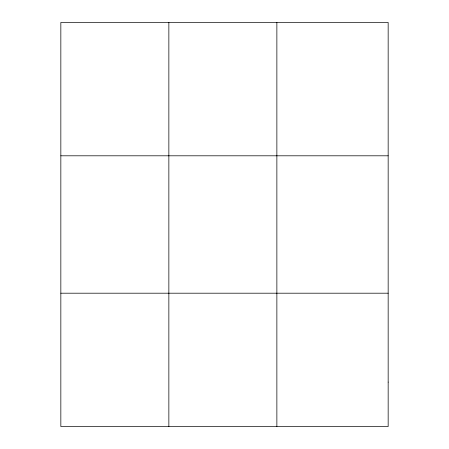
<?xml version="1.0" encoding="UTF-8"?>
<svg xmlns="http://www.w3.org/2000/svg" width="449" height="449" viewBox="0 0 449 449"><rect width="100%" height="100%" fill="white"/><g stroke="black" fill="none" stroke-linecap="round" stroke-linejoin="round"><path stroke-width="0.67" d="M168.858 22.45L168.858 426.55M276.87 22.45L276.87 426.55M60.84 155.803L388.161 155.803M60.84 293.197L388.161 293.197M388.161 382.099L388.161 426.55L60.84 426.55L60.84 22.45L388.161 22.45L388.161 382.099"/></g></svg>
